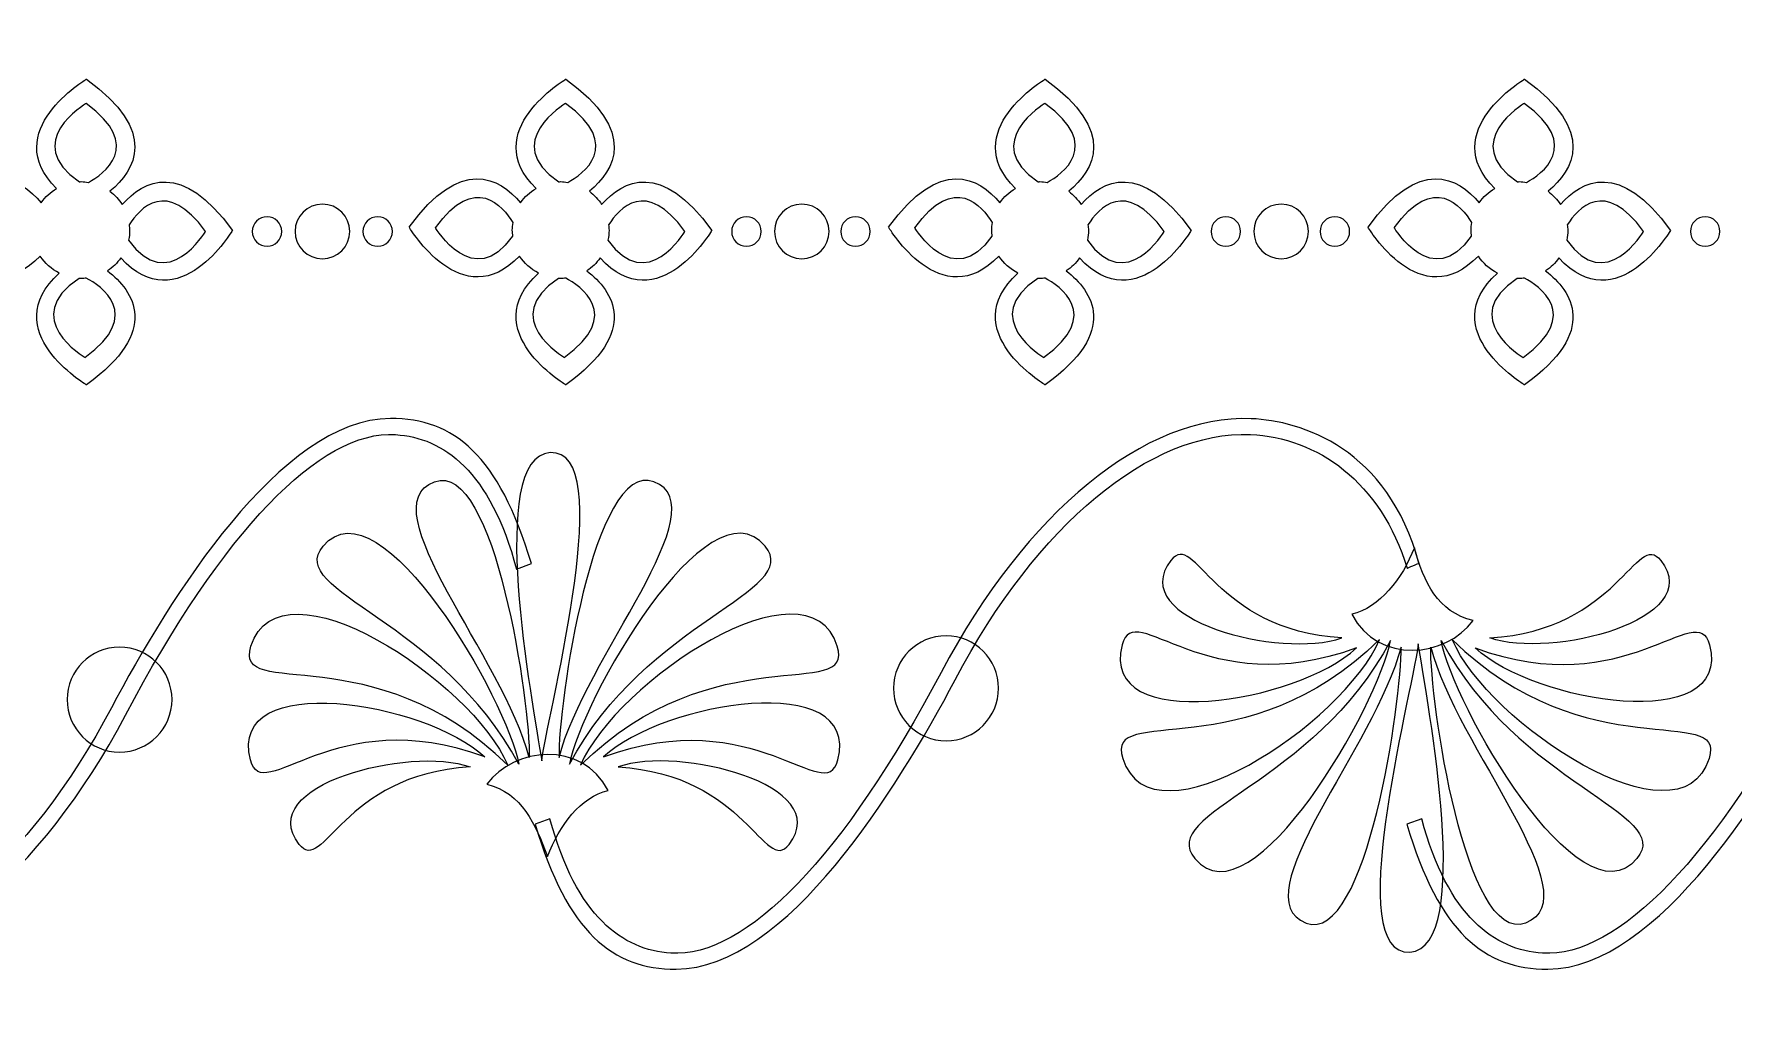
# Model space of a CAD drawing. Header units: millimetres. Extents: x -106 to 106, y -106 to 106.
# Drawn here: x -73.37 to -39.1, y 21.7 to 41.3 of the extents above; entities that cross this region are included whole.
import ezdxf

# ---------------------------------------------------------------- set-up
doc = ezdxf.new("R2010")
doc.units = ezdxf.units.MM
doc.header["$MEASUREMENT"] = 0
doc.layers.add('layer 1', color=7, linetype='Continuous')

msp = doc.modelspace()

# ---------------------------------------------------------------- linework, layer by layer
at = {"layer": 'layer 1', "color": 7}
msp.add_open_spline([(105.6569, -105.6569), (105.6569, -105.6569), (-106.0097, -105.6569), (-106.0097, -105.6569), (-106.0097, -105.6569), (-106.0097, -105.6569), (-106.0097, 106.0097), (-106.0097, 106.0097), (-106.0097, 106.0097), (-106.0097, 106.0097), (105.6569, 106.0097), (105.6569, 106.0097), (105.6569, 106.0097), (105.6569, 106.0097), (105.6569, -105.6569), (105.6569, -105.6569)], degree=3, knots=[0, 0, 0, 0, 0.2, 0.2, 0.2, 0.2, 0.4, 0.4, 0.4, 0.4, 0.6, 0.6, 0.6, 0.6, 1, 1, 1, 1], dxfattribs=at)
at = {"layer": 'layer 1', "color": 250}
for points, knots in [([(-73.2456, 36.8203), (-73.1522, 36.6737), (-73.0199, 36.555), (-72.8628, 36.4749), (-72.8628, 36.4749), (-74.1403, 35.3077), (-72.3142, 34.2215), (-72.3142, 34.2215), (-72.3142, 34.2215), (-70.8023, 35.3113), (-71.3632, 36.1128), (-71.8893, 36.5226), (-71.8893, 36.5226), (-71.7837, 36.5905), (-71.6922, 36.6781), (-71.6202, 36.781), (-71.6202, 36.781), (-70.4532, 35.5122), (-69.3697, 37.3372), (-69.3697, 37.3372), (-69.3697, 37.3372), (-70.3917, 38.753), (-71.1622, 38.3475), (-71.5913, 37.8576), (-71.5913, 37.8576), (-71.6562, 37.9622), (-71.7403, 38.0517), (-71.8386, 38.1263), (-71.8386, 38.1263), (-71.3296, 38.5459), (-70.8511, 39.3309), (-72.3142, 40.3875), (-72.3142, 40.3875), (-72.3142, 40.3875), (-74.0883, 39.3319), (-72.9151, 38.1823), (-72.9151, 38.1823), (-73.038, 38.1093), (-73.1455, 38.0126), (-73.2268, 37.896), (-73.2268, 37.896), (-73.6514, 38.3964), (-74.4311, 38.8418), (-75.4713, 37.4006), (-75.4713, 37.4006), (-75.4713, 37.4006), (-74.4037, 35.605), (-73.2456, 36.8203)], [0, 0, 0, 0, 0.0769231, 0.0769231, 0.0769231, 0.0769231, 0.1538462, 0.1538462, 0.1538462, 0.1538462, 0.2307692, 0.2307692, 0.2307692, 0.2307692, 0.3076923, 0.3076923, 0.3076923, 0.3076923, 0.3846154, 0.3846154, 0.3846154, 0.3846154, 0.4615385, 0.4615385, 0.4615385, 0.4615385, 0.5384615, 0.5384615, 0.5384615, 0.5384615, 0.6153846, 0.6153846, 0.6153846, 0.6153846, 0.6923077, 0.6923077, 0.6923077, 0.6923077, 0.7692308, 0.7692308, 0.7692308, 0.7692308, 0.8461538, 0.8461538, 0.8461538, 0.8461539, 1, 1, 1, 1]), ([(-63.5763, 36.8203), (-63.4832, 36.6737), (-63.3503, 36.555), (-63.194, 36.4749), (-63.194, 36.4749), (-64.4706, 35.3077), (-62.6445, 34.2215), (-62.6445, 34.2215), (-62.6445, 34.2215), (-61.1327, 35.3113), (-61.6942, 36.1128), (-62.2199, 36.5226), (-62.2199, 36.5226), (-62.1148, 36.5905), (-62.0234, 36.6781), (-61.9512, 36.781), (-61.9512, 36.781), (-60.7842, 35.5122), (-59.7004, 37.3372), (-59.7004, 37.3372), (-59.7004, 37.3372), (-60.7222, 38.753), (-61.4928, 38.3475), (-61.9223, 37.8576), (-61.9223, 37.8576), (-61.9874, 37.9622), (-62.0709, 38.0517), (-62.1694, 38.1263), (-62.1694, 38.1263), (-61.6608, 38.5459), (-61.1814, 39.3309), (-62.6445, 40.3875), (-62.6445, 40.3875), (-62.6445, 40.3875), (-64.4191, 39.3319), (-63.245, 38.1823), (-63.245, 38.1823), (-63.3687, 38.1093), (-63.4769, 38.0126), (-63.5578, 37.896), (-63.5578, 37.896), (-63.9819, 38.3964), (-64.7622, 38.8418), (-65.8021, 37.4006), (-65.8021, 37.4006), (-65.8021, 37.4006), (-64.7347, 35.605), (-63.5763, 36.8203)], [0, 0, 0, 0, 0.0769231, 0.0769231, 0.0769231, 0.0769231, 0.1538462, 0.1538462, 0.1538462, 0.1538462, 0.2307692, 0.2307692, 0.2307692, 0.2307692, 0.3076923, 0.3076923, 0.3076923, 0.3076923, 0.3846154, 0.3846154, 0.3846154, 0.3846154, 0.4615385, 0.4615385, 0.4615385, 0.4615385, 0.5384615, 0.5384615, 0.5384615, 0.5384615, 0.6153846, 0.6153846, 0.6153846, 0.6153846, 0.6923077, 0.6923077, 0.6923077, 0.6923077, 0.7692308, 0.7692308, 0.7692308, 0.7692308, 0.8461538, 0.8461538, 0.8461538, 0.8461539, 1, 1, 1, 1]), ([(-53.9073, 36.8203), (-53.8136, 36.6737), (-53.6814, 36.555), (-53.5243, 36.4749), (-53.5243, 36.4749), (-54.8018, 35.3077), (-52.9757, 34.2215), (-52.9757, 34.2215), (-52.9757, 34.2215), (-51.4638, 35.3113), (-52.0249, 36.1128), (-52.5509, 36.5226), (-52.5509, 36.5226), (-52.4452, 36.5905), (-52.3547, 36.6781), (-52.2819, 36.781), (-52.2819, 36.781), (-51.1147, 35.5122), (-50.0317, 37.3372), (-50.0317, 37.3372), (-50.0317, 37.3372), (-51.0535, 38.753), (-51.8235, 38.3475), (-52.2529, 37.8576), (-52.2529, 37.8576), (-52.3178, 37.9622), (-52.4019, 38.0517), (-52.4999, 38.1263), (-52.4999, 38.1263), (-51.9916, 38.5459), (-51.5126, 39.3309), (-52.9757, 40.3875), (-52.9757, 40.3875), (-52.9757, 40.3875), (-54.7504, 39.3319), (-53.5763, 38.1823), (-53.5763, 38.1823), (-53.7, 38.1093), (-53.807, 38.0126), (-53.8887, 37.896), (-53.8887, 37.896), (-54.3129, 38.3964), (-55.0926, 38.8418), (-56.133, 37.4006), (-56.133, 37.4006), (-56.133, 37.4006), (-55.0655, 35.605), (-53.9073, 36.8203)], [0, 0, 0, 0, 0.0769231, 0.0769231, 0.0769231, 0.0769231, 0.1538462, 0.1538462, 0.1538462, 0.1538462, 0.2307692, 0.2307692, 0.2307692, 0.2307692, 0.3076923, 0.3076923, 0.3076923, 0.3076923, 0.3846154, 0.3846154, 0.3846154, 0.3846154, 0.4615385, 0.4615385, 0.4615385, 0.4615385, 0.5384615, 0.5384615, 0.5384615, 0.5384615, 0.6153846, 0.6153846, 0.6153846, 0.6153846, 0.6923077, 0.6923077, 0.6923077, 0.6923077, 0.7692308, 0.7692308, 0.7692308, 0.7692308, 0.8461538, 0.8461538, 0.8461538, 0.8461539, 1, 1, 1, 1]), ([(-44.2384, 36.8203), (-44.145, 36.6737), (-44.0121, 36.555), (-43.8553, 36.4749), (-43.8553, 36.4749), (-45.1324, 35.3077), (-43.3071, 34.2215), (-43.3071, 34.2215), (-43.3071, 34.2215), (-41.7952, 35.3113), (-42.3559, 36.1128), (-42.8812, 36.5226), (-42.8812, 36.5226), (-42.7765, 36.5905), (-42.685, 36.6781), (-42.6132, 36.781), (-42.6132, 36.781), (-41.4453, 35.5122), (-40.3622, 37.3372), (-40.3622, 37.3372), (-40.3622, 37.3372), (-41.3838, 38.753), (-42.1543, 38.3475), (-42.5832, 37.8576), (-42.5832, 37.8576), (-42.6487, 37.9622), (-42.7326, 38.0517), (-42.8314, 38.1263), (-42.8314, 38.1263), (-42.3226, 38.5459), (-41.8429, 39.3309), (-43.3071, 40.3875), (-43.3071, 40.3875), (-43.3071, 40.3875), (-45.0806, 39.3319), (-43.9072, 38.1823), (-43.9072, 38.1823), (-44.0307, 38.1093), (-44.1387, 38.0126), (-44.2197, 37.896), (-44.2197, 37.896), (-44.6434, 38.3964), (-45.4242, 38.8418), (-46.4638, 37.4006), (-46.4638, 37.4006), (-46.4638, 37.4006), (-45.3963, 35.605), (-44.2384, 36.8203)], [0, 0, 0, 0, 0.0769231, 0.0769231, 0.0769231, 0.0769231, 0.1538462, 0.1538462, 0.1538462, 0.1538462, 0.2307692, 0.2307692, 0.2307692, 0.2307692, 0.3076923, 0.3076923, 0.3076923, 0.3076923, 0.3846154, 0.3846154, 0.3846154, 0.3846154, 0.4615385, 0.4615385, 0.4615385, 0.4615385, 0.5384615, 0.5384615, 0.5384615, 0.5384615, 0.6153846, 0.6153846, 0.6153846, 0.6153846, 0.6923077, 0.6923077, 0.6923077, 0.6923077, 0.7692308, 0.7692308, 0.7692308, 0.7692308, 0.8461538, 0.8461538, 0.8461538, 0.8461539, 1, 1, 1, 1]), ([(-72.3208, 39.8959), (-72.3208, 39.8959), (-72.3208, 39.8959), (-72.3208, 39.8959), (-72.3208, 39.8959), (-71.1372, 39.0413), (-71.9762, 38.467), (-72.2737, 38.306), (-72.2737, 38.306), (-72.3221, 38.3127), (-72.3697, 38.3206), (-72.4197, 38.3206), (-72.4197, 38.3206), (-72.4319, 38.3206), (-72.4434, 38.3175), (-72.456, 38.3165), (-72.456, 38.3165), (-73.6444, 39.1107), (-72.3208, 39.8959), (-72.3208, 39.8959)], [0, 0, 0, 0, 0.1666667, 0.1666667, 0.1666667, 0.1666667, 0.3333333, 0.3333333, 0.3333333, 0.3333333, 0.5, 0.5, 0.5, 0.5, 0.6666667, 0.6666667, 0.6666667, 0.6666667, 1, 1, 1, 1]), ([(-62.6512, 39.8959), (-62.6512, 39.8959), (-62.6512, 39.8959), (-62.6512, 39.8959), (-62.6512, 39.8959), (-61.4678, 39.0413), (-62.3066, 38.467), (-62.6051, 38.306), (-62.6051, 38.306), (-62.6526, 38.3127), (-62.701, 38.3206), (-62.7505, 38.3206), (-62.7505, 38.3206), (-62.7632, 38.3206), (-62.7741, 38.3175), (-62.7863, 38.3165), (-62.7863, 38.3165), (-63.9754, 39.1107), (-62.6512, 39.8959), (-62.6512, 39.8959)], [0, 0, 0, 0, 0.1666667, 0.1666667, 0.1666667, 0.1666667, 0.3333333, 0.3333333, 0.3333333, 0.3333333, 0.5, 0.5, 0.5, 0.5, 0.6666667, 0.6666667, 0.6666667, 0.6666667, 1, 1, 1, 1]), ([(-52.9822, 39.8959), (-52.9822, 39.8959), (-52.9822, 39.8959), (-52.9822, 39.8959), (-52.9822, 39.8959), (-51.799, 39.0413), (-52.6376, 38.467), (-52.9352, 38.306), (-52.9352, 38.306), (-52.9835, 38.3127), (-53.0317, 38.3206), (-53.0813, 38.3206), (-53.0813, 38.3206), (-53.0934, 38.3206), (-53.1051, 38.3175), (-53.1175, 38.3165), (-53.1175, 38.3165), (-54.3065, 39.1107), (-52.9822, 39.8959), (-52.9822, 39.8959)], [0, 0, 0, 0, 0.1666667, 0.1666667, 0.1666667, 0.1666667, 0.3333333, 0.3333333, 0.3333333, 0.3333333, 0.5, 0.5, 0.5, 0.5, 0.6666667, 0.6666667, 0.6666667, 0.6666667, 1, 1, 1, 1]), ([(-43.3132, 39.8959), (-43.3132, 39.8959), (-43.3132, 39.8959), (-43.3132, 39.8959), (-43.3132, 39.8959), (-42.1304, 39.0413), (-42.9686, 38.467), (-43.2664, 38.306), (-43.2664, 38.306), (-43.3144, 38.3127), (-43.362, 38.3206), (-43.4118, 38.3206), (-43.4118, 38.3206), (-43.4244, 38.3206), (-43.4359, 38.3175), (-43.4481, 38.3165), (-43.4481, 38.3165), (-44.637, 39.1107), (-43.3132, 39.8959), (-43.3132, 39.8959)], [0, 0, 0, 0, 0.1666667, 0.1666667, 0.1666667, 0.1666667, 0.3333333, 0.3333333, 0.3333333, 0.3333333, 0.5, 0.5, 0.5, 0.5, 0.6666667, 0.6666667, 0.6666667, 0.6666667, 1, 1, 1, 1]), ([(-69.9114, 37.3165), (-69.9114, 37.3165), (-69.9114, 37.3165), (-69.9114, 37.3165), (-69.9114, 37.3165), (-69.9114, 37.3165), (-70.6799, 36.0231), (-71.4626, 37.1421), (-71.4626, 37.1421), (-71.4488, 37.2063), (-71.4418, 37.273), (-71.4418, 37.3424), (-71.4418, 37.3424), (-71.4418, 37.3787), (-71.4478, 37.4102), (-71.4523, 37.4463), (-71.4523, 37.4463), (-71.2419, 37.7849), (-70.6942, 38.4006), (-69.9114, 37.3165)], [0, 0, 0, 0, 0.1666667, 0.1666667, 0.1666667, 0.1666667, 0.3333333, 0.3333333, 0.3333333, 0.3333333, 0.5, 0.5, 0.5, 0.5, 0.6666667, 0.6666667, 0.6666667, 0.6666667, 1, 1, 1, 1]), ([(-63.7149, 37.4929), (-63.9123, 37.8245), (-64.4687, 38.5053), (-65.2726, 37.3913), (-65.2726, 37.3913), (-65.2726, 37.3913), (-64.5028, 36.0954), (-63.7175, 37.2197), (-63.7175, 37.2197), (-63.7228, 37.2614), (-63.7299, 37.2998), (-63.7299, 37.3424), (-63.7299, 37.3424), (-63.7299, 37.3937), (-63.7228, 37.4424), (-63.7149, 37.4929), (-63.7149, 37.4929), (-63.7149, 37.4929), (-63.7149, 37.4929), (-63.7149, 37.4929)], [0, 0, 0, 0, 0.3333333, 0.3333333, 0.3333333, 0.3333333, 0.5, 0.5, 0.5, 0.5, 0.6666667, 0.6666667, 0.6666667, 0.6666667, 0.8333333, 0.8333333, 0.8333333, 0.8333333, 1, 1, 1, 1]), ([(-60.2424, 37.3165), (-60.2424, 37.3165), (-60.2424, 37.3165), (-60.2424, 37.3165), (-60.2424, 37.3165), (-60.2424, 37.3165), (-61.0105, 36.0231), (-61.7938, 37.1421), (-61.7938, 37.1421), (-61.7802, 37.2063), (-61.7724, 37.273), (-61.7724, 37.3424), (-61.7724, 37.3424), (-61.7724, 37.3787), (-61.7791, 37.4102), (-61.7829, 37.4463), (-61.7829, 37.4463), (-61.5729, 37.7849), (-61.025, 38.4006), (-60.2424, 37.3165)], [0, 0, 0, 0, 0.1666667, 0.1666667, 0.1666667, 0.1666667, 0.3333333, 0.3333333, 0.3333333, 0.3333333, 0.5, 0.5, 0.5, 0.5, 0.6666667, 0.6666667, 0.6666667, 0.6666667, 1, 1, 1, 1]), ([(-54.0458, 37.4929), (-54.2432, 37.8245), (-54.7992, 38.5053), (-55.6038, 37.3913), (-55.6038, 37.3913), (-55.6038, 37.3913), (-54.8335, 36.0954), (-54.0485, 37.2197), (-54.0485, 37.2197), (-54.0535, 37.2614), (-54.0606, 37.2998), (-54.0606, 37.3424), (-54.0606, 37.3424), (-54.0606, 37.3937), (-54.0535, 37.4424), (-54.0458, 37.4929), (-54.0458, 37.4929), (-54.0458, 37.4929), (-54.0458, 37.4929), (-54.0458, 37.4929)], [0, 0, 0, 0, 0.3333333, 0.3333333, 0.3333333, 0.3333333, 0.5, 0.5, 0.5, 0.5, 0.6666667, 0.6666667, 0.6666667, 0.6666667, 0.8333333, 0.8333333, 0.8333333, 0.8333333, 1, 1, 1, 1]), ([(-50.5738, 37.3165), (-50.5738, 37.3165), (-50.5738, 37.3165), (-50.5738, 37.3165), (-50.5738, 37.3165), (-50.5738, 37.3165), (-51.3412, 36.0231), (-52.1242, 37.1421), (-52.1242, 37.1421), (-52.1106, 37.2063), (-52.1034, 37.273), (-52.1034, 37.3424), (-52.1034, 37.3424), (-52.1034, 37.3787), (-52.1094, 37.4102), (-52.1137, 37.4463), (-52.1137, 37.4463), (-51.9034, 37.7849), (-51.3556, 38.4006), (-50.5738, 37.3165)], [0, 0, 0, 0, 0.1666667, 0.1666667, 0.1666667, 0.1666667, 0.3333333, 0.3333333, 0.3333333, 0.3333333, 0.5, 0.5, 0.5, 0.5, 0.6666667, 0.6666667, 0.6666667, 0.6666667, 1, 1, 1, 1]), ([(-44.3764, 37.4929), (-44.5738, 37.8245), (-45.1304, 38.5053), (-45.9343, 37.3913), (-45.9343, 37.3913), (-45.9343, 37.3913), (-45.1646, 36.0954), (-44.3799, 37.2197), (-44.3799, 37.2197), (-44.3838, 37.2614), (-44.3921, 37.2998), (-44.3921, 37.3424), (-44.3921, 37.3424), (-44.3921, 37.3937), (-44.3838, 37.4424), (-44.3764, 37.4929), (-44.3764, 37.4929), (-44.3764, 37.4929), (-44.3764, 37.4929), (-44.3764, 37.4929)], [0, 0, 0, 0, 0.3333333, 0.3333333, 0.3333333, 0.3333333, 0.5, 0.5, 0.5, 0.5, 0.6666667, 0.6666667, 0.6666667, 0.6666667, 0.8333333, 0.8333333, 0.8333333, 0.8333333, 1, 1, 1, 1]), ([(-40.9041, 37.3165), (-40.9041, 37.3165), (-40.9041, 37.3165), (-40.9041, 37.3165), (-40.9041, 37.3165), (-40.9041, 37.3165), (-41.6715, 36.0231), (-42.4556, 37.1421), (-42.4556, 37.1421), (-42.4418, 37.2063), (-42.4337, 37.273), (-42.4337, 37.3424), (-42.4337, 37.3424), (-42.4337, 37.3787), (-42.441, 37.4102), (-42.4442, 37.4463), (-42.4442, 37.4463), (-42.2342, 37.7849), (-41.6868, 38.4006), (-40.9041, 37.3165)], [0, 0, 0, 0, 0.1666667, 0.1666667, 0.1666667, 0.1666667, 0.3333333, 0.3333333, 0.3333333, 0.3333333, 0.5, 0.5, 0.5, 0.5, 0.6666667, 0.6666667, 0.6666667, 0.6666667, 1, 1, 1, 1]), ([(-68.1059, 37.3153), (-68.1059, 37.6192), (-67.8582, 37.8662), (-67.5547, 37.8662), (-67.5547, 37.8662), (-67.2501, 37.8662), (-67.0036, 37.6192), (-67.0036, 37.3153), (-67.0036, 37.3153), (-67.0036, 37.0111), (-67.2501, 36.7646), (-67.5547, 36.7646), (-67.5547, 36.7646), (-67.8582, 36.7646), (-68.1059, 37.0111), (-68.1059, 37.3153)], [0, 0, 0, 0, 0.2, 0.2, 0.2, 0.2, 0.4, 0.4, 0.4, 0.4, 0.6, 0.6, 0.6, 0.6, 1, 1, 1, 1]), ([(-58.4362, 37.3153), (-58.4362, 37.6192), (-58.1897, 37.8662), (-57.8851, 37.8662), (-57.8851, 37.8662), (-57.5806, 37.8662), (-57.3346, 37.6192), (-57.3346, 37.3153), (-57.3346, 37.3153), (-57.3346, 37.0111), (-57.5806, 36.7646), (-57.8851, 36.7646), (-57.8851, 36.7646), (-58.1897, 36.7646), (-58.4362, 37.0111), (-58.4362, 37.3153)], [0, 0, 0, 0, 0.2, 0.2, 0.2, 0.2, 0.4, 0.4, 0.4, 0.4, 0.6, 0.6, 0.6, 0.6, 1, 1, 1, 1]), ([(-48.767, 37.3153), (-48.767, 37.6192), (-48.5196, 37.8662), (-48.2154, 37.8662), (-48.2154, 37.8662), (-47.9114, 37.8662), (-47.6653, 37.6192), (-47.6653, 37.3153), (-47.6653, 37.3153), (-47.6653, 37.0111), (-47.9114, 36.7646), (-48.2154, 36.7646), (-48.2154, 36.7646), (-48.5196, 36.7646), (-48.767, 37.0111), (-48.767, 37.3153)], [0, 0, 0, 0, 0.2, 0.2, 0.2, 0.2, 0.4, 0.4, 0.4, 0.4, 0.6, 0.6, 0.6, 0.6, 1, 1, 1, 1]), ([(-68.9678, 37.3153), (-68.9678, 37.4783), (-68.8347, 37.6123), (-68.6697, 37.6123), (-68.6697, 37.6123), (-68.5058, 37.6123), (-68.3729, 37.4783), (-68.3729, 37.3153), (-68.3729, 37.3153), (-68.3729, 37.1505), (-68.5058, 37.0184), (-68.6697, 37.0184), (-68.6697, 37.0184), (-68.8347, 37.0184), (-68.9678, 37.1505), (-68.9678, 37.3153)], [0, 0, 0, 0, 0.2, 0.2, 0.2, 0.2, 0.4, 0.4, 0.4, 0.4, 0.6, 0.6, 0.6, 0.6, 1, 1, 1, 1]), ([(-66.7366, 37.3153), (-66.7366, 37.4783), (-66.6035, 37.6123), (-66.4384, 37.6123), (-66.4384, 37.6123), (-66.2744, 37.6123), (-66.1413, 37.4783), (-66.1413, 37.3153), (-66.1413, 37.3153), (-66.1413, 37.1505), (-66.2744, 37.0184), (-66.4384, 37.0184), (-66.4384, 37.0184), (-66.6035, 37.0184), (-66.7366, 37.1505), (-66.7366, 37.3153)], [0, 0, 0, 0, 0.2, 0.2, 0.2, 0.2, 0.4, 0.4, 0.4, 0.4, 0.6, 0.6, 0.6, 0.6, 1, 1, 1, 1]), ([(-59.2988, 37.3153), (-59.2988, 37.4783), (-59.1659, 37.6123), (-59.001, 37.6123), (-59.001, 37.6123), (-58.8365, 37.6123), (-58.7033, 37.4783), (-58.7033, 37.3153), (-58.7033, 37.3153), (-58.7033, 37.1505), (-58.8365, 37.0184), (-59.001, 37.0184), (-59.001, 37.0184), (-59.1659, 37.0184), (-59.2988, 37.1505), (-59.2988, 37.3153)], [0, 0, 0, 0, 0.2, 0.2, 0.2, 0.2, 0.4, 0.4, 0.4, 0.4, 0.6, 0.6, 0.6, 0.6, 1, 1, 1, 1]), ([(-57.0983, 37.3153), (-57.0983, 37.4783), (-56.9653, 37.6123), (-56.8006, 37.6123), (-56.8006, 37.6123), (-56.6364, 37.6123), (-56.5031, 37.4783), (-56.5031, 37.3153), (-56.5031, 37.3153), (-56.5031, 37.1505), (-56.6364, 37.0184), (-56.8006, 37.0184), (-56.8006, 37.0184), (-56.9653, 37.0184), (-57.0983, 37.1505), (-57.0983, 37.3153)], [0, 0, 0, 0, 0.2, 0.2, 0.2, 0.2, 0.4, 0.4, 0.4, 0.4, 0.6, 0.6, 0.6, 0.6, 1, 1, 1, 1]), ([(-49.63, 37.3153), (-49.63, 37.4783), (-49.4958, 37.6123), (-49.3317, 37.6123), (-49.3317, 37.6123), (-49.1676, 37.6123), (-49.0349, 37.4783), (-49.0349, 37.3153), (-49.0349, 37.3153), (-49.0349, 37.1505), (-49.1676, 37.0184), (-49.3317, 37.0184), (-49.3317, 37.0184), (-49.4958, 37.0184), (-49.63, 37.1505), (-49.63, 37.3153)], [0, 0, 0, 0, 0.2, 0.2, 0.2, 0.2, 0.4, 0.4, 0.4, 0.4, 0.6, 0.6, 0.6, 0.6, 1, 1, 1, 1]), ([(-47.4296, 37.3153), (-47.4296, 37.4783), (-47.2964, 37.6123), (-47.1313, 37.6123), (-47.1313, 37.6123), (-46.9673, 37.6123), (-46.8345, 37.4783), (-46.8345, 37.3153), (-46.8345, 37.3153), (-46.8345, 37.1505), (-46.9673, 37.0184), (-47.1313, 37.0184), (-47.1313, 37.0184), (-47.2964, 37.0184), (-47.4296, 37.1505), (-47.4296, 37.3153)], [0, 0, 0, 0, 0.2, 0.2, 0.2, 0.2, 0.4, 0.4, 0.4, 0.4, 0.6, 0.6, 0.6, 0.6, 1, 1, 1, 1]), ([(-39.9603, 37.3153), (-39.9603, 37.4783), (-39.8273, 37.6123), (-39.6623, 37.6123), (-39.6623, 37.6123), (-39.4981, 37.6123), (-39.365, 37.4783), (-39.365, 37.3153), (-39.365, 37.3153), (-39.365, 37.1505), (-39.4981, 37.0184), (-39.6623, 37.0184), (-39.6623, 37.0184), (-39.8273, 37.0184), (-39.9603, 37.1505), (-39.9603, 37.3153)], [0, 0, 0, 0, 0.2, 0.2, 0.2, 0.2, 0.4, 0.4, 0.4, 0.4, 0.6, 0.6, 0.6, 0.6, 1, 1, 1, 1]), ([(-72.3451, 34.7765), (-72.3451, 34.7765), (-72.3451, 34.7765), (-72.3451, 34.7765), (-72.3451, 34.7765), (-72.3451, 34.7765), (-73.6857, 35.5699), (-72.4601, 36.3684), (-72.4601, 36.3684), (-72.4462, 36.3667), (-72.4333, 36.3641), (-72.4197, 36.3641), (-72.4197, 36.3641), (-72.3838, 36.3641), (-72.3513, 36.3704), (-72.3168, 36.3747), (-72.3168, 36.3747), (-72.0359, 36.2265), (-71.1376, 35.6446), (-72.3451, 34.7765)], [0, 0, 0, 0, 0.1666667, 0.1666667, 0.1666667, 0.1666667, 0.3333333, 0.3333333, 0.3333333, 0.3333333, 0.5, 0.5, 0.5, 0.5, 0.6666667, 0.6666667, 0.6666667, 0.6666667, 1, 1, 1, 1]), ([(-62.6757, 34.7765), (-62.6757, 34.7765), (-62.6757, 34.7765), (-62.6757, 34.7765), (-62.6757, 34.7765), (-62.6757, 34.7765), (-64.0166, 35.5699), (-62.7909, 36.3684), (-62.7909, 36.3684), (-62.7774, 36.3667), (-62.7644, 36.3641), (-62.7505, 36.3641), (-62.7505, 36.3641), (-62.7155, 36.3641), (-62.6821, 36.3704), (-62.6473, 36.3747), (-62.6473, 36.3747), (-62.3663, 36.2265), (-61.4691, 35.6446), (-62.6757, 34.7765)], [0, 0, 0, 0, 0.1666667, 0.1666667, 0.1666667, 0.1666667, 0.3333333, 0.3333333, 0.3333333, 0.3333333, 0.5, 0.5, 0.5, 0.5, 0.6666667, 0.6666667, 0.6666667, 0.6666667, 1, 1, 1, 1]), ([(-53.0065, 34.7765), (-53.0065, 34.7765), (-53.0065, 34.7765), (-53.0065, 34.7765), (-53.0065, 34.7765), (-53.0065, 34.7765), (-54.3474, 35.5699), (-53.1216, 36.3684), (-53.1216, 36.3684), (-53.1073, 36.3667), (-53.0954, 36.3641), (-53.0813, 36.3641), (-53.0813, 36.3641), (-53.046, 36.3641), (-53.0126, 36.3704), (-52.9785, 36.3747), (-52.9785, 36.3747), (-52.6975, 36.2265), (-51.7999, 35.6446), (-53.0065, 34.7765)], [0, 0, 0, 0, 0.1666667, 0.1666667, 0.1666667, 0.1666667, 0.3333333, 0.3333333, 0.3333333, 0.3333333, 0.5, 0.5, 0.5, 0.5, 0.6666667, 0.6666667, 0.6666667, 0.6666667, 1, 1, 1, 1]), ([(-43.3372, 34.7765), (-43.3372, 34.7765), (-43.3372, 34.7765), (-43.3372, 34.7765), (-43.3372, 34.7765), (-43.3372, 34.7765), (-44.6777, 35.5699), (-43.4524, 36.3684), (-43.4524, 36.3684), (-43.4388, 36.3667), (-43.4266, 36.3641), (-43.4118, 36.3641), (-43.4118, 36.3641), (-43.3764, 36.3641), (-43.3436, 36.3704), (-43.3091, 36.3747), (-43.3091, 36.3747), (-43.0287, 36.2265), (-42.1304, 35.6446), (-43.3372, 34.7765)], [0, 0, 0, 0, 0.1666667, 0.1666667, 0.1666667, 0.1666667, 0.3333333, 0.3333333, 0.3333333, 0.3333333, 0.5, 0.5, 0.5, 0.5, 0.6666667, 0.6666667, 0.6666667, 0.6666667, 1, 1, 1, 1]), ([(-60.4197, 22.4399), (-61.7009, 22.4351), (-62.6133, 23.1799), (-63.2624, 25.3619), (-63.2624, 25.3619), (-63.2624, 25.3619), (-62.9636, 25.4747), (-62.9636, 25.4747), (-62.9636, 25.4747), (-62.434, 23.494), (-61.4902, 22.824), (-60.5256, 22.7634), (-60.5256, 22.7634), (-59.0115, 22.6585), (-57.0249, 24.7304), (-55.0758, 28.423), (-55.0758, 28.423), (-53.3633, 31.6661), (-50.9613, 33.6253), (-48.8204, 33.5397), (-48.8204, 33.5397), (-47.7984, 33.4984), (-46.0624, 32.9384), (-45.4366, 30.6276), (-45.4366, 30.6276), (-45.4366, 30.6276), (-45.6769, 30.5235), (-45.6769, 30.5235), (-45.6769, 30.5235), (-46.1956, 32.2651), (-47.499, 33.1652), (-48.8335, 33.22), (-48.8335, 33.22), (-50.8592, 33.3016), (-53.1392, 31.4082), (-54.7927, 28.2745), (-54.7927, 28.2745), (-55.9523, 26.0783), (-58.2074, 22.4399), (-60.4197, 22.4399)], [0, 0, 0, 0, 0.0909091, 0.0909091, 0.0909091, 0.0909091, 0.1818182, 0.1818182, 0.1818182, 0.1818182, 0.2727273, 0.2727273, 0.2727273, 0.2727273, 0.3636364, 0.3636364, 0.3636364, 0.3636364, 0.4545455, 0.4545455, 0.4545455, 0.4545455, 0.5454545, 0.5454545, 0.5454545, 0.5454546, 0.6363636, 0.6363636, 0.6363636, 0.6363636, 0.7272727, 0.7272727, 0.7272727, 0.7272727, 0.8181818, 0.8181818, 0.8181818, 0.8181818, 1, 1, 1, 1]), ([(-42.8365, 22.4399), (-44.1178, 22.4351), (-45.0301, 23.1799), (-45.6792, 25.3619), (-45.6792, 25.3619), (-45.6792, 25.3619), (-45.3799, 25.4747), (-45.3799, 25.4747), (-45.3799, 25.4747), (-44.8503, 23.494), (-43.9068, 22.824), (-42.9422, 22.7634), (-42.9422, 22.7634), (-41.4283, 22.6585), (-39.4415, 24.7304), (-37.4922, 28.423), (-37.4922, 28.423), (-35.7798, 31.6661), (-33.3779, 33.6253), (-31.237, 33.5397), (-31.237, 33.5397), (-30.2146, 33.4984), (-28.479, 32.9384), (-27.853, 30.6276), (-27.853, 30.6276), (-27.853, 30.6276), (-28.0932, 30.5235), (-28.0932, 30.5235), (-28.0932, 30.5235), (-28.6127, 32.2651), (-29.9165, 33.1652), (-31.2497, 33.22), (-31.2497, 33.22), (-33.2758, 33.3016), (-35.5554, 31.4082), (-37.2094, 28.2745), (-37.2094, 28.2745), (-38.3692, 26.0783), (-40.6242, 22.4399), (-42.8365, 22.4399)], [0, 0, 0, 0, 0.0909091, 0.0909091, 0.0909091, 0.0909091, 0.1818182, 0.1818182, 0.1818182, 0.1818182, 0.2727273, 0.2727273, 0.2727273, 0.2727273, 0.3636364, 0.3636364, 0.3636364, 0.3636364, 0.4545455, 0.4545455, 0.4545455, 0.4545455, 0.5454545, 0.5454545, 0.5454545, 0.5454546, 0.6363636, 0.6363636, 0.6363636, 0.6363636, 0.7272727, 0.7272727, 0.7272727, 0.7272727, 0.8181818, 0.8181818, 0.8181818, 0.8181818, 1, 1, 1, 1]), ([(-66.1825, 33.5423), (-64.9013, 33.5483), (-63.989, 32.8019), (-63.3398, 30.62), (-63.3398, 30.62), (-63.3398, 30.62), (-63.6393, 30.5078), (-63.6393, 30.5078), (-63.6393, 30.5078), (-64.1686, 32.4887), (-65.1119, 33.1578), (-66.0771, 33.2186), (-66.0771, 33.2186), (-67.5915, 33.3242), (-69.578, 31.2514), (-71.527, 27.5586), (-71.527, 27.5586), (-73.2394, 24.3156), (-75.6408, 22.3569), (-77.7824, 22.4425), (-77.7824, 22.4425), (-78.8041, 22.484), (-80.5396, 23.0435), (-81.166, 25.356), (-81.166, 25.356), (-81.166, 25.356), (-80.9256, 25.4587), (-80.9256, 25.4587), (-80.9256, 25.4587), (-80.4066, 23.7168), (-79.1031, 22.8166), (-77.769, 22.7617), (-77.769, 22.7617), (-75.7436, 22.6814), (-73.4637, 24.5745), (-71.8099, 27.7085), (-71.8099, 27.7085), (-70.6499, 29.9053), (-68.3953, 33.5423), (-66.1825, 33.5423)], [0, 0, 0, 0, 0.0909091, 0.0909091, 0.0909091, 0.0909091, 0.1818182, 0.1818182, 0.1818182, 0.1818182, 0.2727273, 0.2727273, 0.2727273, 0.2727273, 0.3636364, 0.3636364, 0.3636364, 0.3636364, 0.4545455, 0.4545455, 0.4545455, 0.4545455, 0.5454545, 0.5454545, 0.5454545, 0.5454546, 0.6363636, 0.6363636, 0.6363636, 0.6363636, 0.7272727, 0.7272727, 0.7272727, 0.7272727, 0.8181818, 0.8181818, 0.8181818, 0.8181818, 1, 1, 1, 1]), ([(-63.131, 26.6376), (-63.3177, 27.8329), (-64.2617, 32.7764), (-62.9599, 32.8553), (-62.9599, 32.8553), (-61.5977, 32.9369), (-62.9599, 27.8329), (-63.131, 26.6376)], [0, 0, 0, 0, 0.3333333, 0.3333333, 0.3333333, 0.3333333, 1, 1, 1, 1]), ([(-63.3816, 26.7063), (-63.3559, 27.7273), (-64.0749, 32.7283), (-65.2948, 32.2693), (-65.2948, 32.2693), (-66.6319, 31.7654), (-63.8917, 28.6954), (-63.3816, 26.7063)], [0, 0, 0, 0, 0.3333333, 0.3333333, 0.3333333, 0.3333333, 1, 1, 1, 1]), ([(-62.7813, 26.7063), (-62.8063, 27.7273), (-62.088, 32.7283), (-60.8684, 32.2693), (-60.8684, 32.2693), (-59.5314, 31.7654), (-62.2714, 28.6954), (-62.7813, 26.7063)], [0, 0, 0, 0, 0.3333333, 0.3333333, 0.3333333, 0.3333333, 1, 1, 1, 1]), ([(-63.5933, 26.572), (-63.8153, 27.8296), (-66.3845, 32.3544), (-67.5402, 30.9676), (-67.5402, 30.9676), (-68.3055, 30.0477), (-65.1417, 29.4867), (-63.5933, 26.572)], [0, 0, 0, 0, 0.3333333, 0.3333333, 0.3333333, 0.3333333, 1, 1, 1, 1]), ([(-62.5701, 26.572), (-62.3484, 27.8296), (-59.7784, 32.3544), (-58.6229, 30.9676), (-58.6229, 30.9676), (-57.8572, 30.0477), (-61.0214, 29.4867), (-62.5701, 26.572)], [0, 0, 0, 0, 0.3333333, 0.3333333, 0.3333333, 0.3333333, 1, 1, 1, 1]), ([(-46.9888, 29.1198), (-48.2191, 28.6879), (-51.371, 29.4855), (-50.4386, 30.682), (-50.4386, 30.682), (-49.9459, 31.3148), (-49.5947, 29.2781), (-46.9888, 29.1198)], [0, 0, 0, 0, 0.3333333, 0.3333333, 0.3333333, 0.3333333, 1, 1, 1, 1]), ([(-44.0081, 29.1198), (-42.7774, 28.6879), (-39.6261, 29.4855), (-40.558, 30.682), (-40.558, 30.682), (-41.0505, 31.3148), (-41.4019, 29.2781), (-44.0081, 29.1198)], [0, 0, 0, 0, 0.3333333, 0.3333333, 0.3333333, 0.3333333, 1, 1, 1, 1]), ([(-46.7931, 29.5956), (-46.2295, 29.7248), (-45.7727, 30.3115), (-45.5293, 30.9381), (-45.5293, 30.9381), (-45.339, 30.2345), (-45.0584, 29.6469), (-44.3437, 29.4686), (-44.3437, 29.4686), (-44.8852, 28.7258), (-46.2576, 28.576), (-46.7931, 29.5956)], [0, 0, 0, 0, 0.5, 0.5, 0.5, 0.5, 0.75, 0.75, 0.75, 0.75, 1, 1, 1, 1]), ([(-63.8153, 26.5525), (-64.5298, 28.2368), (-68.408, 30.8139), (-68.9949, 28.9513), (-68.9949, 28.9513), (-69.3544, 27.8115), (-66.5201, 29.2063), (-63.8153, 26.5525)], [0, 0, 0, 0, 0.3333333, 0.3333333, 0.3333333, 0.3333333, 1, 1, 1, 1]), ([(-62.3484, 26.5525), (-61.6327, 28.2368), (-57.7552, 30.8139), (-57.1682, 28.9513), (-57.1682, 28.9513), (-56.8091, 27.8115), (-59.6435, 29.2063), (-62.3484, 26.5525)], [0, 0, 0, 0, 0.3333333, 0.3333333, 0.3333333, 0.3333333, 1, 1, 1, 1]), ([(-46.6972, 28.9172), (-47.8878, 27.8076), (-51.892, 27.1452), (-51.4239, 28.9794), (-51.4239, 28.9794), (-51.1772, 29.9494), (-49.7568, 27.7955), (-46.6972, 28.9172)], [0, 0, 0, 0, 0.3333333, 0.3333333, 0.3333333, 0.3333333, 1, 1, 1, 1]), ([(-44.2997, 28.9172), (-43.1091, 27.8076), (-39.1047, 27.1452), (-39.5729, 28.9794), (-39.5729, 28.9794), (-39.8197, 29.9494), (-41.24, 27.7955), (-44.2997, 28.9172)], [0, 0, 0, 0, 0.3333333, 0.3333333, 0.3333333, 0.3333333, 1, 1, 1, 1]), ([(-53.9162, 28.1045), (-53.9162, 27.5201), (-54.3901, 27.0462), (-54.9745, 27.0462), (-54.9745, 27.0462), (-55.559, 27.0462), (-56.0329, 27.5201), (-56.0329, 28.1045), (-56.0329, 28.1045), (-56.0329, 28.689), (-55.559, 29.1629), (-54.9745, 29.1629), (-54.9745, 29.1629), (-54.3901, 29.1629), (-53.9162, 28.689), (-53.9162, 28.1045)], [0, 0, 0, 0, 0.2, 0.2, 0.2, 0.2, 0.4, 0.4, 0.4, 0.4, 0.6, 0.6, 0.6, 0.6, 1, 1, 1, 1]), ([(-70.5877, 27.8758), (-70.5877, 27.2913), (-71.0616, 26.8174), (-71.646, 26.8174), (-71.646, 26.8174), (-72.2305, 26.8174), (-72.7044, 27.2913), (-72.7044, 27.8758), (-72.7044, 27.8758), (-72.7044, 28.4602), (-72.2305, 28.9341), (-71.646, 28.9341), (-71.646, 28.9341), (-71.0616, 28.9341), (-70.5877, 28.4602), (-70.5877, 27.8758)], [0, 0, 0, 0, 0.2, 0.2, 0.2, 0.2, 0.4, 0.4, 0.4, 0.4, 0.6, 0.6, 0.6, 0.6, 1, 1, 1, 1]), ([(-46.2318, 29.0857), (-46.9469, 27.4014), (-50.8241, 24.8246), (-51.4115, 26.6877), (-51.4115, 26.6877), (-51.7709, 27.8282), (-48.9368, 26.4316), (-46.2318, 29.0857)], [0, 0, 0, 0, 0.3333333, 0.3333333, 0.3333333, 0.3333333, 1, 1, 1, 1]), ([(-46.0095, 29.0673), (-46.2318, 27.81), (-48.8015, 23.284), (-49.9573, 24.6715), (-49.9573, 24.6715), (-50.7228, 25.5901), (-47.5585, 26.1524), (-46.0095, 29.0673)], [0, 0, 0, 0, 0.3333333, 0.3333333, 0.3333333, 0.3333333, 1, 1, 1, 1]), ([(-45.7984, 28.9332), (-45.7727, 27.9125), (-46.4922, 22.9109), (-47.7119, 23.3705), (-47.7119, 23.3705), (-49.0486, 23.8741), (-46.3086, 26.9426), (-45.7984, 28.9332)], [0, 0, 0, 0, 0.3333333, 0.3333333, 0.3333333, 0.3333333, 1, 1, 1, 1]), ([(-45.4494, 29.0006), (-45.262, 27.8067), (-44.3184, 22.862), (-45.6201, 22.7842), (-45.6201, 22.7842), (-46.9819, 22.7012), (-45.6201, 27.8067), (-45.4494, 29.0006)], [0, 0, 0, 0, 0.3333333, 0.3333333, 0.3333333, 0.3333333, 1, 1, 1, 1]), ([(-45.1979, 28.9332), (-45.2237, 27.9125), (-44.5047, 22.9109), (-43.285, 23.3705), (-43.285, 23.3705), (-41.9479, 23.8741), (-44.6885, 26.9426), (-45.1979, 28.9332)], [0, 0, 0, 0, 0.3333333, 0.3333333, 0.3333333, 0.3333333, 1, 1, 1, 1]), ([(-44.9867, 29.0673), (-44.765, 27.81), (-42.195, 23.284), (-41.0398, 24.6715), (-41.0398, 24.6715), (-40.2743, 25.5901), (-43.4381, 26.1524), (-44.9867, 29.0673)], [0, 0, 0, 0, 0.3333333, 0.3333333, 0.3333333, 0.3333333, 1, 1, 1, 1]), ([(-44.765, 29.0857), (-44.05, 27.4014), (-40.172, 24.8246), (-39.5853, 26.6877), (-39.5853, 26.6877), (-39.2258, 27.8282), (-42.0604, 26.4316), (-44.765, 29.0857)], [0, 0, 0, 0, 0.3333333, 0.3333333, 0.3333333, 0.3333333, 1, 1, 1, 1]), ([(-64.2801, 26.7218), (-65.4711, 27.8317), (-69.4755, 28.494), (-69.0074, 26.6584), (-69.0074, 26.6584), (-68.7599, 25.689), (-67.3399, 27.8429), (-64.2801, 26.7218)], [0, 0, 0, 0, 0.3333333, 0.3333333, 0.3333333, 0.3333333, 1, 1, 1, 1]), ([(-61.8828, 26.7218), (-60.6922, 27.8317), (-56.6883, 28.494), (-57.156, 26.6584), (-57.156, 26.6584), (-57.4032, 25.689), (-58.8234, 27.8429), (-61.8828, 26.7218)], [0, 0, 0, 0, 0.3333333, 0.3333333, 0.3333333, 0.3333333, 1, 1, 1, 1]), ([(-64.5719, 26.5184), (-65.8025, 26.9516), (-68.9535, 26.1524), (-68.022, 24.9559), (-68.022, 24.9559), (-67.5292, 24.3242), (-67.1781, 26.3599), (-64.5719, 26.5184)], [0, 0, 0, 0, 0.3333333, 0.3333333, 0.3333333, 0.3333333, 1, 1, 1, 1]), ([(-61.7869, 26.0426), (-62.3501, 25.9148), (-62.7698, 25.3404), (-63.013, 24.7121), (-63.013, 24.7121), (-63.2624, 25.3619), (-63.5213, 25.9913), (-64.2362, 26.1711), (-64.2362, 26.1711), (-63.6946, 26.9137), (-62.3224, 27.0636), (-61.7869, 26.0426)], [0, 0, 0, 0, 0.5, 0.5, 0.5, 0.5, 0.75, 0.75, 0.75, 0.75, 1, 1, 1, 1]), ([(-61.5912, 26.5184), (-60.3608, 26.9516), (-57.209, 26.1524), (-58.1411, 24.9559), (-58.1411, 24.9559), (-58.6338, 24.3242), (-58.9853, 26.3599), (-61.5912, 26.5184)], [0, 0, 0, 0, 0.3333333, 0.3333333, 0.3333333, 0.3333333, 1, 1, 1, 1])]:
    msp.add_open_spline(points, degree=3, knots=knots, dxfattribs=at)

doc.saveas('drawing.dxf')
